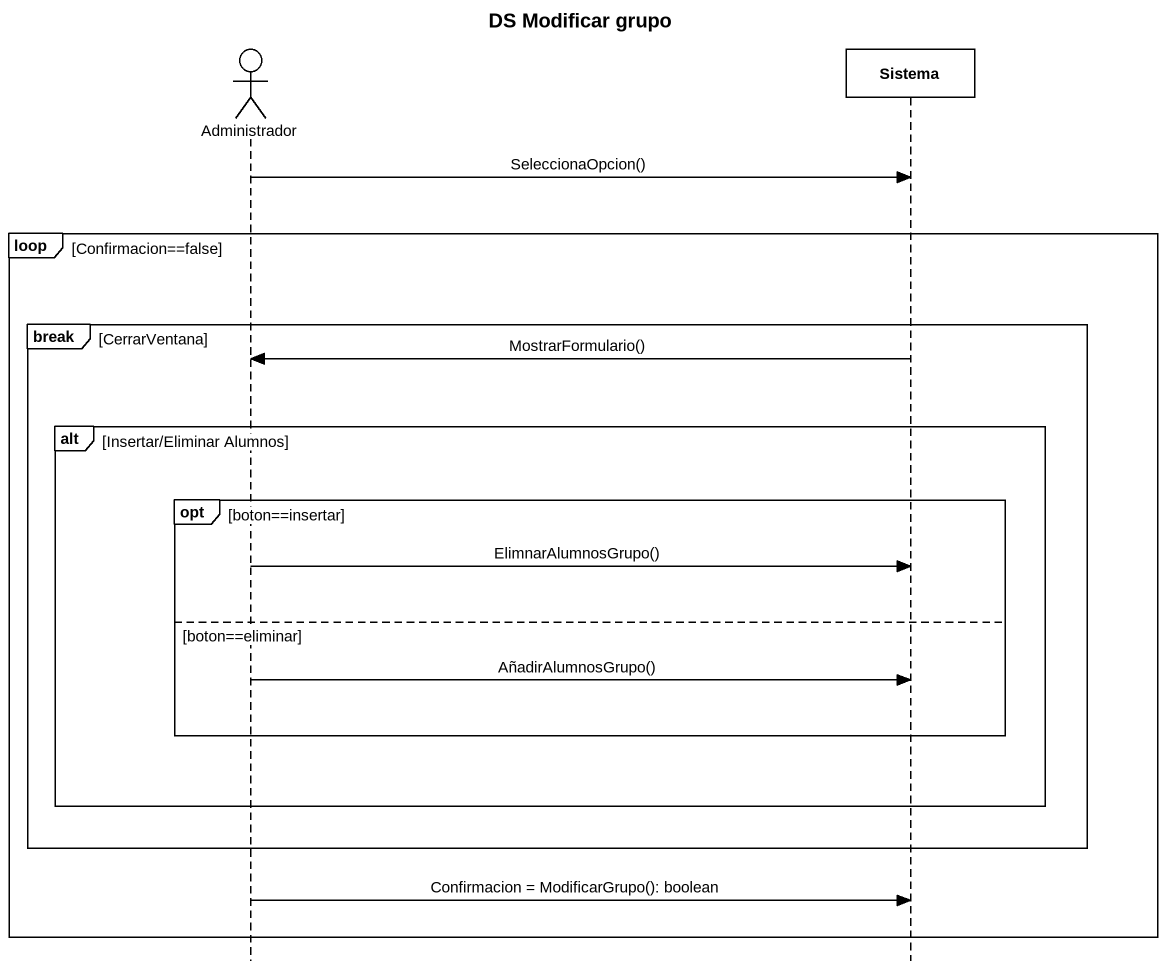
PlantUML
@startuml
title DS Modificar grupo
hide footbox
actor Administrador
participant Sistema

Administrador -> Sistema : SeleccionaOpcion()
loop Confirmacion==false
  break CerrarVentana
    Sistema -> Administrador : MostrarFormulario()
    alt Insertar/Eliminar Alumnos
      opt boton==insertar
        Administrador -> Sistema : ElimnarAlumnosGrupo()
      else boton==eliminar
        Administrador -> Sistema : AñadirAlumnosGrupo()
      end
    end
  end
  Administrador -> Sistema : Confirmacion = ModificarGrupo(): boolean
end
@enduml
